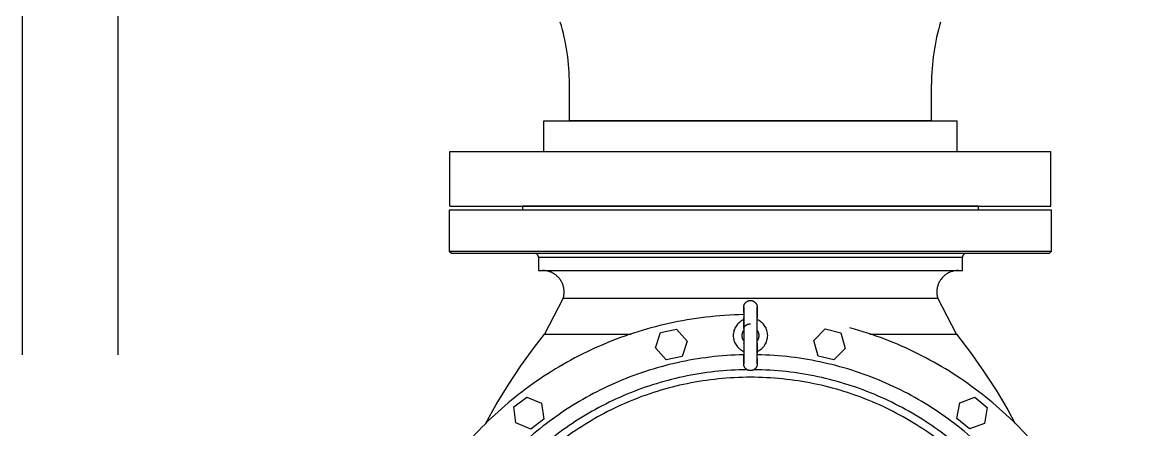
# Model space of a CAD drawing. Extents: x -181672 to 290600, y -29000 to 395522.
# Drawn here: x 11645 to 12159, y 33417 to 33607 of the extents above; entities that cross this region are included whole.
import ezdxf

# ---------------------------------------------------------------- set-up
doc = ezdxf.new("R2010")
doc.units = 0
doc.header["$LTSCALE"] = 10
doc.linetypes.add('XFM7P20PCW$0$Dashed', pattern=[2, 1, -1])

# ---------------------------------------------------------------- blocks, each defined once
blk = doc.blocks.new('XFM7P20PCW$0$A$Ccee4e352')
at = {"color": 1, "linetype": 'XFM7P20PCW$0$Dashed', "ltscale": 50}
for p, q in [((593.22, 198.99), (593.19, -1185.96)), ((637.67, 198.98), (637.64, -1185.96)), ((847.66, -192.06), (847.66, -175.07)), ((1015.94, -192.06), (1015.94, -175.07)), ((835.76, -206.34), (835.76, -192.06)), ((835.76, -192.06), (1027.84, -192.06)), ((1015.94, -192.06), (847.66, -192.06)), ((1027.84, -206.34), (1027.84, -192.06)), ((792.1, -231.74), (792.1, -206.34)), ((792.1, -206.34), (1071.5, -206.34)), ((1071.5, -231.74), (1071.5, -206.34)), ((791.8, -233.74), (791.8, -252.74)), ((1071.8, -233.74), (791.8, -233.74)), ((792.1, -231.74), (1071.5, -231.74)), ((825.8, -231.74), (825.8, -233.74)), ((1037.8, -231.74), (825.8, -231.74)), ((1037.8, -233.74), (1037.8, -231.74)), ((1071.8, -252.74), (1071.8, -233.74)), ((791.8, -252.74), (792.8, -253.74)), ((791.8, -252.74), (1071.8, -252.74)), ((792.8, -253.74), (1070.8, -253.74)), ((833.3, -255.74), (833.3, -261.74)), ((1030.3, -255.74), (833.3, -255.74)), ((1030.3, -261.74), (1030.3, -255.74)), ((1070.8, -253.74), (1071.8, -252.74)), ((833.3, -261.74), (1030.3, -261.74)), ((844.77, -274.59), (835.98, -291.41)), ((844.77, -274.59), (1018.83, -274.59)), ((1027.62, -291.41), (1018.83, -274.59)), ((928.65, -281.77), (928.65, -281.74)), ((835.98, -291.41), (876.3, -291.41)), ((887.68, -297.65), (890.04, -290.53)), ((890.04, -290.53), (897.39, -289.01)), ((897.39, -289.01), (902.38, -294.62)), ((961.29, -294.31), (966.51, -288.92)), ((966.51, -288.92), (973.79, -290.74)), ((973.79, -290.74), (975.85, -297.96)), ((987.3, -291.41), (1027.62, -291.41)), ((892.66, -303.26), (887.68, -297.65)), ((902.38, -294.62), (900.02, -301.75)), ((928.65, -295.81), (928.65, -295.76)), ((963.35, -301.53), (961.29, -294.31)), ((900.02, -301.75), (892.66, -303.26)), ((970.63, -303.35), (963.35, -301.53)), ((975.85, -297.96), (970.63, -303.35)), ((821.84, -325.16), (827.81, -320.6)), ((827.81, -320.6), (834.73, -323.49)), ((834.73, -323.49), (835.7, -330.94)), ((1027.79, -330.64), (1029.06, -323.24)), ((1029.06, -323.24), (1036.11, -320.65)), ((1036.11, -320.65), (1041.87, -325.45)), ((822.8, -332.6), (821.84, -325.16)), ((1041.87, -325.45), (1040.6, -332.85)), ((829.73, -335.49), (822.8, -332.6)), ((835.7, -330.94), (829.73, -335.49)), ((1033.56, -335.44), (1027.79, -330.64)), ((1040.6, -332.85), (1033.56, -335.44))]:
    blk.add_line(p, q, dxfattribs=at)
at = {"color": 1, "linetype": 'XFM7P20PCW$0$Dashed', "ltscale": 50, "flags": 128}
for points in [[(833.3, -255.74), (833.3, -255.66), (833.29, -255.58), (833.29, -255.5), (833.27, -255.42), (833.26, -255.35), (833.24, -255.27), (833.22, -255.19), (833.2, -255.11), (833.17, -255.04), (833.14, -254.96), (833.11, -254.89), (833.07, -254.82), (833.04, -254.75), (832.99, -254.68), (832.95, -254.61), (832.9, -254.55), (832.86, -254.49), (832.8, -254.42), (832.75, -254.37), (832.69, -254.31), (832.63, -254.25), (832.57, -254.2), (832.51, -254.15), (832.45, -254.11), (832.38, -254.06), (832.31, -254.02), (832.24, -253.98), (832.17, -253.94), (832.1, -253.91), (832.02, -253.88), (831.95, -253.85), (831.87, -253.83), (831.8, -253.81), (831.72, -253.79), (831.64, -253.77), (831.56, -253.76), (831.48, -253.75), (831.4, -253.75), (831.32, -253.74)], [(1032.22, -253.75), (1032.14, -253.75), (1032.06, -253.76), (1031.98, -253.77), (1031.9, -253.78), (1031.82, -253.8), (1031.75, -253.82), (1031.67, -253.84), (1031.6, -253.87), (1031.52, -253.9), (1031.45, -253.93), (1031.38, -253.97), (1031.31, -254.01), (1031.24, -254.05), (1031.17, -254.09), (1031.11, -254.14), (1031.04, -254.19), (1030.98, -254.24), (1030.92, -254.29), (1030.87, -254.35), (1030.81, -254.41), (1030.76, -254.47), (1030.71, -254.53), (1030.66, -254.6), (1030.62, -254.66), (1030.58, -254.73), (1030.54, -254.8), (1030.5, -254.87), (1030.47, -254.94), (1030.44, -255.02), (1030.41, -255.09), (1030.38, -255.17), (1030.36, -255.25), (1030.34, -255.32), (1030.33, -255.4), (1030.32, -255.48), (1030.31, -255.56), (1030.3, -255.64), (1030.3, -255.72), (1030.3, -255.74)], [(845.19, -271.74), (845.18, -271.34), (845.15, -270.94), (845.11, -270.55), (845.06, -270.15), (844.99, -269.76), (844.9, -269.37), (844.8, -268.98), (844.68, -268.6), (844.55, -268.22), (844.4, -267.85), (844.23, -267.48), (844.06, -267.13), (843.87, -266.77), (843.66, -266.43), (843.44, -266.1), (843.21, -265.77), (842.96, -265.46), (842.7, -265.15), (842.44, -264.85), (842.15, -264.57), (841.86, -264.3), (841.56, -264.04), (841.25, -263.79), (840.92, -263.55), (840.59, -263.33), (840.25, -263.12), (839.9, -262.92), (839.54, -262.74), (839.18, -262.58), (838.81, -262.42), (838.43, -262.29), (838.05, -262.16), (837.67, -262.06), (837.28, -261.96), (836.89, -261.89), (836.49, -261.83), (836.09, -261.78), (835.69, -261.76), (835.29, -261.74), (835.19, -261.74)], [(1028.33, -261.75), (1028.01, -261.75), (1027.61, -261.78), (1027.22, -261.82), (1026.82, -261.87), (1026.43, -261.94), (1026.04, -262.03), (1025.65, -262.13), (1025.27, -262.25), (1024.89, -262.38), (1024.52, -262.53), (1024.15, -262.7), (1023.8, -262.87), (1023.44, -263.07), (1023.1, -263.27), (1022.77, -263.49), (1022.44, -263.72), (1022.13, -263.97), (1021.82, -264.23), (1021.52, -264.5), (1021.24, -264.78), (1020.97, -265.07), (1020.71, -265.37), (1020.46, -265.69), (1020.22, -266.01), (1020, -266.34), (1019.79, -266.68), (1019.59, -267.03), (1019.41, -267.39), (1019.24, -267.75), (1019.09, -268.12), (1018.96, -268.5), (1018.83, -268.88), (1018.73, -269.26), (1018.63, -269.65), (1018.56, -270.04), (1018.5, -270.44), (1018.45, -270.84), (1018.43, -271.24), (1018.41, -271.64), (1018.41, -271.74)], [(844.77, -274.59), (844.88, -274.2), (844.97, -273.82), (845.04, -273.42), (845.1, -273.03), (845.15, -272.63), (845.18, -272.23), (845.19, -271.83), (845.19, -271.74)], [(1018.41, -271.74), (1018.42, -272.14), (1018.44, -272.54), (1018.48, -272.94), (1018.54, -273.34), (1018.61, -273.73), (1018.7, -274.12), (1018.8, -274.51), (1018.83, -274.59)], [(928.65, -278.84), (928.65, -278.72), (928.66, -278.59), (928.67, -278.47), (928.69, -278.34), (928.71, -278.22), (928.74, -278.09), (928.77, -277.97), (928.81, -277.85), (928.85, -277.73), (928.9, -277.62), (928.95, -277.5), (929.01, -277.39), (929.07, -277.28), (929.13, -277.17), (929.2, -277.06), (929.27, -276.96), (929.35, -276.86), (929.43, -276.77), (929.52, -276.67), (929.61, -276.58), (929.7, -276.5), (929.79, -276.42), (929.89, -276.34), (929.99, -276.26), (930.1, -276.19), (930.21, -276.13), (930.32, -276.07), (930.43, -276.01), (930.54, -275.96), (930.66, -275.91), (930.78, -275.86), (930.9, -275.83), (931.02, -275.79), (931.14, -275.76), (931.26, -275.74), (931.39, -275.72), (931.51, -275.71), (931.64, -275.7), (931.77, -275.69), (931.8, -275.69)], [(931.8, -275.69), (931.93, -275.7), (932.05, -275.7), (932.18, -275.72), (932.3, -275.73), (932.43, -275.76), (932.55, -275.78), (932.67, -275.82), (932.79, -275.85), (932.91, -275.9), (933.03, -275.94), (933.14, -275.99), (933.25, -276.05), (933.37, -276.11), (933.47, -276.17), (933.58, -276.24), (933.68, -276.32), (933.78, -276.39), (933.88, -276.48), (933.97, -276.56), (934.06, -276.65), (934.15, -276.74), (934.23, -276.84), (934.31, -276.94), (934.38, -277.04), (934.45, -277.14), (934.52, -277.25), (934.58, -277.36), (934.64, -277.47), (934.69, -277.59), (934.74, -277.7), (934.78, -277.82), (934.82, -277.94), (934.85, -278.06), (934.88, -278.18), (934.9, -278.31), (934.92, -278.43), (934.94, -278.56), (934.95, -278.68), (934.95, -278.81), (934.95, -278.84)], [(928.65, -278.84), (928.65, -278.85), (928.65, -278.89), (928.65, -278.94), (928.65, -279.01), (928.65, -279.11), (928.65, -279.22), (928.65, -279.36), (928.65, -279.51), (928.65, -279.69), (928.65, -279.88), (928.65, -280.1), (928.65, -280.33), (928.65, -280.58), (928.65, -280.85), (928.65, -281.14), (928.65, -281.45), (928.65, -281.77), (928.65, -282.11), (928.65, -282.46), (928.65, -282.83), (928.65, -283.22), (928.65, -283.61), (928.65, -284.03), (928.65, -284.45), (928.65, -284.89), (928.65, -285.34), (928.65, -285.8), (928.65, -286.26), (928.65, -286.74), (928.65, -287.23), (928.65, -287.72), (928.65, -288.22), (928.65, -288.73), (928.65, -289.24), (928.65, -289.76), (928.65, -290.28), (928.65, -290.8), (928.65, -291.33), (928.65, -291.85), (928.65, -292.38), (928.65, -292.9), (928.65, -293.43), (928.65, -293.95), (928.65, -294.47), (928.65, -294.98), (928.65, -295.49), (928.65, -295.99), (928.65, -296.49), (928.65, -296.98), (928.65, -297.47), (928.65, -297.94), (928.65, -298.4), (928.65, -298.86), (928.65, -299.3), (928.65, -299.73), (928.65, -300.15), (928.65, -300.56), (928.65, -300.95), (928.65, -301.33), (928.65, -301.69), (928.65, -302.04), (928.65, -302.37), (928.65, -302.68), (928.65, -302.98), (928.65, -303.26), (928.65, -303.52), (928.65, -303.77), (928.65, -303.99), (928.65, -304.2), (928.65, -304.38), (928.65, -304.55), (928.65, -304.7), (928.65, -304.82), (928.65, -304.93), (928.65, -305.01), (928.65, -305.08), (928.65, -305.12), (928.65, -305.14), (928.65, -305.14)], [(928.65, -281.25), (928.65, -281.11), (928.65, -280.83), (928.65, -280.56), (928.65, -280.31), (928.65, -280.07), (928.65, -279.86), (928.65, -279.67), (928.65, -279.5), (928.65, -279.34), (928.65, -279.21), (928.65, -279.1), (928.65, -279), (928.65, -278.93), (928.65, -278.88), (928.65, -278.85), (928.65, -278.84)], [(934.95, -278.84), (934.95, -278.85), (934.95, -278.89), (934.95, -278.94), (934.95, -279.01), (934.95, -279.11), (934.95, -279.22), (934.95, -279.36), (934.95, -279.51), (934.95, -279.69), (934.95, -279.88), (934.95, -280.1), (934.95, -280.33), (934.95, -280.58), (934.95, -280.85), (934.95, -281.14), (934.95, -281.45), (934.95, -281.77), (934.95, -282.11), (934.95, -282.46), (934.95, -282.83), (934.95, -283.22), (934.95, -283.61), (934.95, -283.75)], [(934.95, -305.14), (934.95, -305.13), (934.95, -305.1), (934.95, -305.05), (934.95, -304.98), (934.95, -304.88), (934.95, -304.77), (934.95, -304.63), (934.95, -304.48), (934.95, -304.3), (934.95, -304.11), (934.95, -303.89), (934.95, -303.66), (934.95, -303.41), (934.95, -303.13), (934.95, -302.85), (934.95, -302.54), (934.95, -302.22), (934.95, -301.88), (934.95, -301.53), (934.95, -301.16), (934.95, -300.77), (934.95, -300.37), (934.95, -299.96), (934.95, -299.54), (934.95, -299.1), (934.95, -298.65), (934.95, -298.19), (934.95, -297.72), (934.95, -297.24), (934.95, -296.76), (934.95, -296.26), (934.95, -295.76), (934.95, -295.26), (934.95, -294.74), (934.95, -294.23), (934.95, -293.71), (934.95, -293.19), (934.95, -292.66), (934.95, -292.14), (934.95, -291.61), (934.95, -291.08), (934.95, -290.56), (934.95, -290.04), (934.95, -289.52), (934.95, -289.01), (934.95, -288.5), (934.95, -287.99), (934.95, -287.49), (934.95, -287), (934.95, -286.52), (934.95, -286.05), (934.95, -285.58), (934.95, -285.13), (934.95, -284.69), (934.95, -284.25), (934.95, -283.84), (934.95, -283.43), (934.95, -283.04), (934.95, -282.66), (934.95, -282.3), (934.95, -281.95), (934.95, -281.62), (934.95, -281.3), (934.95, -281.01), (934.95, -280.73), (934.95, -280.46), (934.95, -280.22), (934.95, -279.99), (934.95, -279.79), (934.95, -279.6), (934.95, -279.44), (934.95, -279.29), (934.95, -279.16), (934.95, -279.06), (934.95, -278.98), (934.95, -278.91), (934.95, -278.87), (934.95, -278.85), (934.95, -278.84)], [(928.65, -288.68), (928.65, -288.18), (928.65, -287.68), (928.65, -287.18), (928.65, -286.7), (928.65, -286.22), (928.65, -285.75), (928.65, -285.29), (928.65, -284.85), (928.65, -284.41), (928.65, -283.99), (928.65, -283.68)], [(808.79, -332.82), (813.63, -324.08), (819.14, -315), (825.01, -306.15), (831.22, -297.54), (835.98, -291.41)], [(1027.62, -291.41), (1034.09, -299.84), (1040.21, -308.51), (1045.98, -317.43), (1051.39, -326.57), (1054.73, -332.75)], [(934.95, -295.3), (934.95, -295.81), (934.95, -296.31), (934.95, -296.8), (934.95, -297.29), (934.95, -297.77), (934.95, -298.23), (934.95, -298.69), (934.95, -299.14), (934.95, -299.58), (934.95, -300), (934.95, -300.31)], [(928.65, -305.14), (928.65, -305.13), (928.65, -305.1), (928.65, -305.05), (928.65, -304.98), (928.65, -304.88), (928.65, -304.77), (928.65, -304.63), (928.65, -304.48), (928.65, -304.3), (928.65, -304.11), (928.65, -303.89), (928.65, -303.66), (928.65, -303.41), (928.65, -303.13), (928.65, -302.85), (928.65, -302.54), (928.65, -302.22), (928.65, -301.88), (928.65, -301.53), (928.65, -301.33)], [(934.95, -302.74), (934.95, -302.87), (934.95, -303.16), (934.95, -303.43), (934.95, -303.68), (934.95, -303.91), (934.95, -304.12), (934.95, -304.32), (934.95, -304.49), (934.95, -304.64), (934.95, -304.78), (934.95, -304.89), (934.95, -304.98), (934.95, -305.05), (934.95, -305.11), (934.95, -305.13), (934.95, -305.14)], [(931.8, -308.29), (931.67, -308.29), (931.55, -308.28), (931.42, -308.27), (931.3, -308.25), (931.17, -308.23), (931.05, -308.2), (930.93, -308.17), (930.81, -308.13), (930.69, -308.09), (930.57, -308.04), (930.46, -307.99), (930.35, -307.94), (930.23, -307.88), (930.13, -307.81), (930.02, -307.74), (929.92, -307.67), (929.82, -307.59), (929.72, -307.51), (929.63, -307.43), (929.54, -307.34), (929.45, -307.25), (929.37, -307.15), (929.29, -307.05), (929.22, -306.95), (929.15, -306.85), (929.08, -306.74), (929.02, -306.63), (928.96, -306.52), (928.91, -306.4), (928.86, -306.28), (928.82, -306.17), (928.78, -306.05), (928.75, -305.93), (928.72, -305.8), (928.7, -305.68), (928.68, -305.55), (928.66, -305.43), (928.65, -305.3), (928.65, -305.18), (928.65, -305.14)], [(934.95, -305.14), (934.95, -305.27), (934.94, -305.4), (934.93, -305.52), (934.91, -305.65), (934.89, -305.77), (934.86, -305.89), (934.83, -306.01), (934.79, -306.13), (934.75, -306.25), (934.7, -306.37), (934.65, -306.49), (934.59, -306.6), (934.53, -306.71), (934.47, -306.82), (934.4, -306.92), (934.33, -307.02), (934.25, -307.12), (934.17, -307.22), (934.08, -307.31), (933.99, -307.4), (933.9, -307.49), (933.81, -307.57), (933.71, -307.65), (933.61, -307.72), (933.5, -307.79), (933.39, -307.86), (933.28, -307.92), (933.17, -307.98), (933.06, -308.03), (932.94, -308.08), (932.82, -308.12), (932.7, -308.16), (932.58, -308.19), (932.46, -308.22), (932.34, -308.25), (932.21, -308.27), (932.09, -308.28), (931.96, -308.29), (931.83, -308.29), (931.8, -308.29)]]:
    blk.add_lwpolyline(points, dxfattribs=at)
at = {"color": 1, "linetype": 'XFM7P20PCW$0$Dashed', "ltscale": 50}
for centre, radius, start, end in [((747.66, -175.07), 100, 0, 16.7984), ((1115.94, -175.07), 100, 163.2016, 180), ((931.8, -457.24), 175, 91.0269, 268.9804), ((931.8, -457.24), 175, 271.0205, 88.9799), ((931.8, -291.99), 8, 113.3416, 179.9999), ((931.8, -291.99), 8, 359.9999, 66.591), ((931.8, -291.99), 8, 179.9999, 246.5694), ((931.8, -291.99), 4, 141.4714, 179.9999), ((931.8, -291.99), 4, 179.9999, 218.0347), ((931.8, -291.99), 4, 321.4707, 359.9999), ((931.8, -291.99), 4, 359.9999, 38.0342), ((931.8, -291.99), 8, 293.3769, 359.9999), ((931.8, -457.24), 156.34, 91.1476, 268.8491), ((931.8, -457.24), 156.34, 271.141, 88.8596), ((931.8, -457.24), 149.38, 90.5413, 269.4585), ((931.8, -457.24), 149.38, 270.5413, 89.4585), ((931.8, -457.24), 145.83, 89.9999, 269.9999), ((931.8, -457.24), 145.83, 269.9999, 89.9999)]:
    blk.add_arc(centre, radius, start, end, dxfattribs=at)
blk.add_open_spline([(928.65, -288.72), (928.65, -288.7), (928.64, -288.65), (928.66, -288.52), (928.72, -288.32), (928.83, -288.11), (928.94, -287.94), (929.06, -287.77), (929.23, -287.57), (929.59, -287.25), (930.14, -286.89), (930.91, -286.62), (931.5, -286.54), (931.8, -286.54)], degree=3, knots=[0.25, 0.25, 0.25, 0.25, 0.28125, 0.3125, 0.375, 0.4375, 0.46875, 0.5, 0.5625, 0.625, 0.75, 0.875, 1, 1, 1, 1], dxfattribs=at)
blk = doc.blocks.new('XFM7P20PCW')
blk.add_blockref('XFM7P20PCW$0$A$Ccee4e352', (11051.86103, 33752.84065))

msp = doc.modelspace()

# ---------------------------------------------------------------- block references
msp.add_blockref('XFM7P20PCW', (0, 0))

doc.saveas('drawing.dxf')
